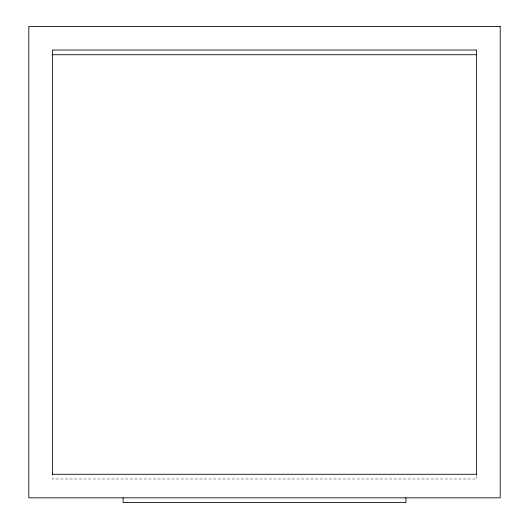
<?xml version="1.0" encoding="UTF-8"?>
<svg xmlns="http://www.w3.org/2000/svg" width="529" height="529" viewBox="0 0 529 529"><rect width="100%" height="100%" fill="white"/><g stroke="black" fill="none" stroke-linecap="round" stroke-linejoin="round"><path stroke-width="0.4" stroke-dasharray="2.65 1.98" d="M476.622 475.677L476.622 478.983L52.378 478.983L52.378 475.677"/><path stroke-width="0.79" d="M52.378 54.732L476.622 54.732M52.378 474.268L476.622 474.268M476.622 474.857L476.622 50.017L52.378 50.017L52.378 474.857M405.915 497.835L405.915 502.55L123.085 502.55L123.085 497.835M500.196 26.45L28.804 26.45L28.804 497.835L500.196 497.835L500.196 26.45"/></g></svg>
